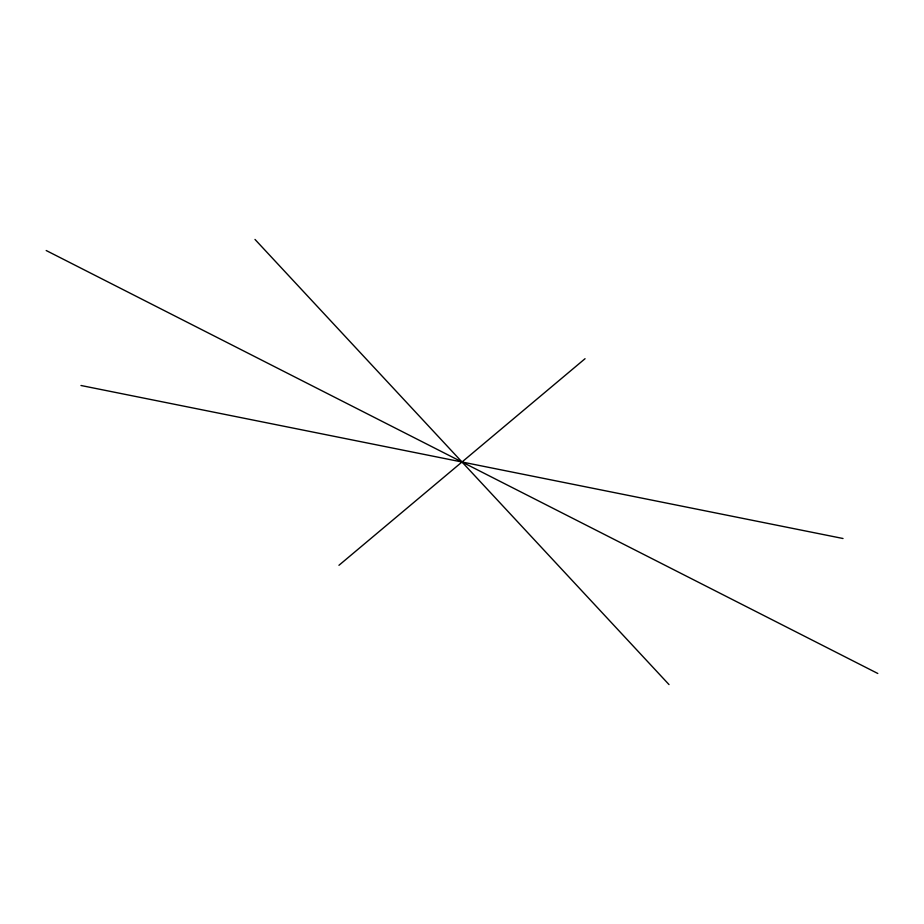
<?xml version="1.0" encoding="UTF-8"?>
<svg xmlns="http://www.w3.org/2000/svg" width="924" height="924" viewBox="0 0 924 924"><rect width="100%" height="100%" fill="white"/><g stroke="black" fill="none" stroke-linecap="round" stroke-linejoin="round"><path stroke-width="1.39" d="M338.946 565.292L585.054 358.708M80.977 385.493L843.023 538.507M46.2 250.52L877.8 673.481M254.989 239.432L669.011 684.569"/></g></svg>
